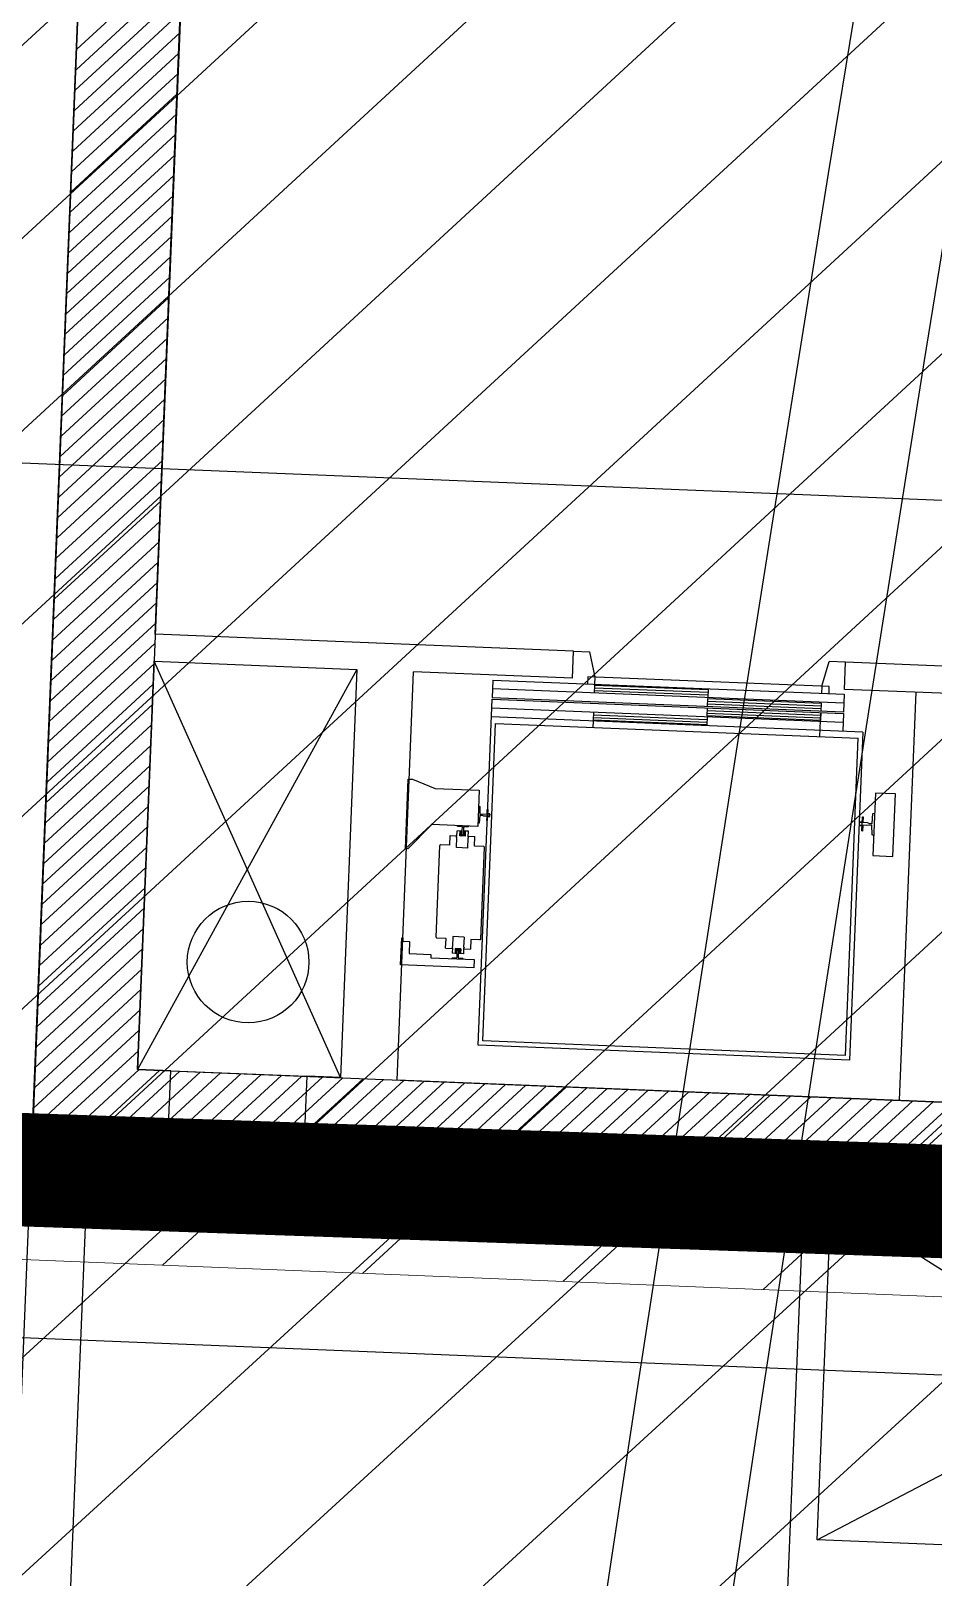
# Model space of a CAD drawing. Extents: x -678889171 to 586587, y -792238163 to 335485.
# Drawn here: x -678729276 to -678725299, y -791955414 to -791948599 of the extents above; entities that cross this region are included whole.
import ezdxf
from ezdxf.enums import TextEntityAlignment as Align

# ---------------------------------------------------------------- set-up
doc = ezdxf.new("R2010")
doc.units = 0
doc.header["$MEASUREMENT"] = 0
for name, color, linetype in [('A-FLOR-PATT', 252, 'Continuous'), ('A-SITE-PATT', 252, 'Continuous'), ('A-WALL', 252, 'Continuous')]:
    doc.layers.add(name, color=color, linetype=linetype)
for name, color, linetype, lineweight in [('BASEMENT3 LAYOUT$0$A-TABL-TEXT', 252, 'Continuous', 30), ('BASEMENT3 LAYOUT$0$HATCH1', 252, 'Continuous', 15), ('BASEMENT3 LAYOUT$0$HATCH2', 252, 'Continuous', 15)]:
    doc.layers.add(name, color=color, linetype=linetype, lineweight=lineweight)
doc.styles.add('Ground floor Towers$0$$Bas01-Rname$0$EN-SC', font='swissc.ttf')
doc.styles.add('Ground floor Towers$0$$Bas01-Rname$0$EN-SCL', font='swisscl.ttf')
doc.styles.add('Ground floor Towers$0$04-Ground Floor$0$V2-lower ground$0$LEVEL  FOR LICENSE LOWER GR$0$$LG- LEVEL$0$AR-SR', font='sarb.shx')

# ---------------------------------------------------------------- blocks, each defined once
blk = doc.blocks.new('A$C61C61320')
at = {"layer": 'BASEMENT3 LAYOUT$0$HATCH2'}
h = blk.add_hatch(dxfattribs=at)
h.set_pattern_fill('ANSI31', color=256, scale=5000, style=0)
h.set_pattern_definition([(45, (1320016.062358054, 343948.7931753235), (-441.9417382415922, 441.9417382415922), [])])
h.paths.add_polyline_path([(11086.00013759569, 20764.88754983409), (-87874.57371154218, 20764.88754983409), (-87874.57371154218, -14411.92520058152), (11086.00013759569, -14411.92520058152)])
h = blk.add_hatch(dxfattribs=at)
h.set_pattern_fill('JIS_WOOD', color=256, scale=1000, style=0)
h.set_pattern_definition([(45, (-845211.5632561638, -471074.8112416068), (-499.9999991609842, 499.9999991609843), [])])
edge = h.paths.add_edge_path()
edge.add_line((-87728.88771757309, -14436.92520058164), (11085.99286301623, -14077.61977391216))
edge.add_line((11085.9928630162, -14077.61977391216), (11086.00013759563, -61296.12011963065))
edge.add_line((11086.00013759569, -61296.12011963065), (-23868.16462742418, -60220.57708285929))
edge.add_line((-23868.16462742421, -60220.57708285929), (-23388.15647815715, -47455.2645226442))
edge.add_arc((-38984.06513334403, -44366.02445463254), 15898.9235792472, 348.7958745272753, 525.9866040010601)
edge.add_line((-54409.82303213701, -40516.12001080933), (-55179.78612954497, -49076.3717473704))
edge.add_line((-55179.78612954495, -49076.3717473704), (-87616.00626249687, -47227.09333388295))
edge.add_line((-87616.00626249681, -47227.09333388295), (-87728.88771757303, -14436.92520058164))
at = {"layer": 'BASEMENT3 LAYOUT$0$A-TABL-TEXT', "const_width": 500}
blk.add_lwpolyline([(-87874.57371154218, -14411.92520058152), (11006.35061529244, -13813.14535745487)], dxfattribs=at)
at = {"layer": 'BASEMENT3 LAYOUT$0$HATCH1'}
blk.add_lwpolyline([(-34954.57419444504, 20764.88754983409), (11086.00013759569, 20764.88754983409), (11086.00013759569, -14077.61977391367), (-34954.57419444504, -14077.61016135014), (-34954.57429169421, 20764.8875468953)], dxfattribs=at)
at = {"layer": 'BASEMENT3 LAYOUT$0$HATCH2'}
blk.add_lwpolyline([(11086.00013759569, 20764.88754983409), (-87874.57371154218, 20764.88754983409), (-87874.57371154218, -14411.92520058152), (11086.00013759569, -14411.92520058152)], close=True, dxfattribs=at)
blk = doc.blocks.new('2')
at = {"layer": 'BASEMENT3 LAYOUT$0$A-TABL-TEXT', "const_width": 500}
blk.add_lwpolyline([(28948.80462125619, 217778.7896551112), (130982.8937054502, 218396.6636916995)], dxfattribs=at)
at = {"layer": 'BASEMENT3 LAYOUT$0$HATCH1'}
blk.add_lwpolyline([(82966.28210714832, 252962.2482544654), (129006.8564391891, 252962.2482544654), (129006.8564391891, 218119.7409307177), (82966.28210714832, 218119.7505432812), (82966.28200989915, 252962.2482515266)], dxfattribs=at)
blk = doc.blocks.new('GR')
at = {"layer": 'A-FLOR-PATT'}
for p, q in [((65779.03020756126, 239726.1985141063, -2.861709224202335e-08), (65779.03020028674, 235726.1985141063, 6.677321523137793e-08)), ((65329.01595674587, 231006.2003641439), (65328.71875423907, 238776.1985141063)), ((65331.45395608855, 233355.3818902383), (65331.45395696143, 238775.3818902299)), ((65331.4539560886, 238287.6350221635), (65781.57117546184, 238737.7522415367)), ((65781.57061985761, 238775.3818902299), (65781.64405900394, 233805.3818902383)), ((65331.4539560886, 238197.8324609528), (65781.57250242447, 238647.9510072887)), ((65331.4539560886, 238108.0298997421), (65781.57382938714, 238558.1497730406)), ((65331.45395608862, 238018.2273385315), (65781.57515634979, 238468.3485387926)), ((65331.45395608859, 237928.4247773207), (65781.57648331246, 238378.5473045446)), ((65331.45395608862, 237838.6222161101), (65781.57781027512, 238288.7460702966)), ((65781.64405900394, 235726.1985141063), (65781.64405900393, 238326.1985141062)), ((65331.4539560886, 237748.8196548994), (65781.57913723777, 238198.9448360485)), ((65331.4539560886, 237659.0170936887), (65781.58046420038, 238109.1436018004)), ((65331.4539560886, 237569.214532478), (65781.58179116304, 238019.3423675524)), ((65331.45395608862, 237479.4119712673), (65781.5831181257, 237929.5411333044)), ((65331.45395608859, 237389.6094100566), (65781.58444508836, 237839.7398990563)), ((65331.45395608862, 237299.8068488459), (65781.585772051, 237749.9386648083)), ((65331.4539560886, 237210.0042876352), (65781.58709901365, 237660.1374305603)), ((65331.4539560886, 237120.2017264245), (65781.58842597628, 237570.3361963122)), ((65331.4539560886, 237030.3991652138), (65781.58975293895, 237480.5349620642)), ((65331.45395608862, 236940.5966040032), (65781.59107990157, 237390.7337278161)), ((65331.45395608859, 236850.7940427924), (65781.59240686423, 237300.932493568)), ((65331.45395608862, 236760.9914815818), (65781.59373382687, 237211.13125932)), ((65331.4539560886, 236671.1889203711), (65781.59506078952, 237121.330025072)), ((65331.4539560886, 236581.3863591604), (65781.59638775219, 237031.5287908239)), ((65331.4539560886, 236491.5837979497), (65781.59771471482, 236941.7275565759)), ((65331.45395608862, 236401.781236739), (65781.59904167747, 236851.9263223279)), ((65331.45395608859, 236311.9786755283), (65781.60036864014, 236762.1250880798)), ((65331.45395608862, 236222.1761143176), (65781.6016956028, 236672.3238538318)), ((65331.4539560886, 236132.3735531069), (65781.60302256545, 236582.5226195838)), ((65331.4539560886, 236042.5709918962), (65781.60434952812, 236492.7213853357)), ((106690.0000000001, 236455), (58315, 236455)), ((65331.45395608863, 235952.7684306855), (65781.60567649076, 236402.9201510877)), ((65331.45395608862, 235862.9658694749), (65781.6070034534, 236313.1189168397)), ((65331.45395608859, 235773.1633082641), (65781.60833041604, 236223.3176825916)), ((65331.45395608862, 235683.3607470535), (65781.6096573787, 236133.5164483435)), ((65331.4539560886, 235593.5581858428), (65781.61098434133, 236043.7152140955)), ((65331.4539560886, 235503.7556246321), (65781.612311304, 235953.9139798474)), ((65331.45395608863, 235413.9530634214), (65781.61363826666, 235864.1127455994)), ((65331.45395608862, 235324.1505022107), (65781.61496522928, 235774.3115113514)), ((65331.45395608859, 235234.347941), (65781.61629219192, 235684.5102771033)), ((67626.63674699304, 235726.1985141063), (65781.64405900393, 235726.1985141063)), ((67626.63674699304, 235606.198514307), (67626.63674692622, 235726.1985143124)), ((67626.63674692622, 235726.1985143066), (67698.66780283871, 235726.1985143066)), ((67726.63674692622, 235615.8876608582), (67698.66780283871, 235726.1985143066)), ((68726.63674692622, 235615.8876608582), (68754.60569116914, 235726.1985149193)), ((68826.6367468594, 235726.1985149193), (68754.60569116914, 235726.1985149193)), ((68826.63674692634, 235606.19851497), (68826.6367468594, 235726.1985149376)), ((69991.63674692622, 235726.1985141063), (68826.63674689287, 235726.1985141063)), ((66676.17285968013, 233806.1985141063), (65781.61744926867, 235606.1978153054)), ((66676.17285968013, 235606.1985141063), (65781.6440469371, 233806.1985141063)), ((65781.64405900393, 235606.1985141063), (66676.17285968013, 235606.1985141063)), ((65781.64405900393, 233806.1985141063), (65781.64405900393, 235606.1985141063)), ((66676.17285968013, 235606.1985141063), (66676.17285968013, 233806.1985141062)), ((66926.17285968013, 233805.3818902383), (66926.17285968013, 235606.1985141063)), ((67626.63674699304, 235606.1985141063), (66926.17285968013, 235606.1985141063)), ((68759.59642273058, 235615.8876608582), (67693.67707112186, 235615.8876608582)), ((67693.67707112186, 235615.8876608582), (67693.67707112186, 235584.4590894297)), ((67726.63674692622, 235584.4590894297), (67726.63674692622, 235615.8876608582)), ((68726.63674692622, 235615.8876608582), (68726.63674692622, 235584.4590894296)), ((68759.59642273058, 235584.4590894296), (68759.59642273058, 235615.8876608582)), ((69991.63674699304, 235606.1985141063), (68826.63674689287, 235606.1985141063)), ((69141.17285968013, 235606.1985139012), (69141.17285968013, 233806.1985141063)), ((65331.45395608862, 235144.5453797893), (65781.61761915458, 235594.7090428552)), ((67276.63674692622, 235584.4590894296), (68826.63674692634, 235584.4590894296)), ((67276.63674692622, 235584.4590894299), (67276.63674692622, 235505.8876608585)), ((68826.63674692645, 235545.173375144), (67276.63674692622, 235545.1733751439)), ((67726.63674692622, 235545.1733751439), (67726.63674692622, 235580.5305180011)), ((67726.63674692622, 235580.5305180011), (68226.63674692622, 235580.5305180011)), ((67726.63674692622, 235568.7448037154), (68226.63674692622, 235568.7448037154)), ((67726.63674692622, 235556.9590894296), (68226.63674692634, 235556.9590894296)), ((68226.63674692622, 235580.5305180011), (68226.63674692634, 235545.173375144)), ((68226.63674692622, 235505.8876608582), (68226.63674692634, 235541.2448037154)), ((68226.63674692634, 235541.2448037154), (68726.6367469261, 235541.2448037154)), ((68726.6367469261, 235541.2448037154), (68726.6367469261, 235505.8876608582)), ((68826.63674692634, 235584.4590894296), (68826.63674692645, 235545.173375144)), ((68826.63674692645, 235545.173375144), (68826.63674692634, 235505.8876608582)), ((65331.4539560886, 235054.7428185786), (65781.61894611723, 235504.9078086072)), ((68826.63674692634, 235505.8876608582), (67276.63674692622, 235505.8876608582)), ((67276.63674692622, 235499.9781345379), (68826.63674692634, 235499.9781345379)), ((67276.63674692331, 233974.2638488232), (67276.63674692622, 235499.9781345381)), ((68226.63674692622, 235529.4590894296), (68726.63674692622, 235529.4590894296)), ((68226.63674692622, 235517.6733751439), (68726.6367469261, 235517.673375144)), ((68226.63674692622, 235464.6209916807), (68226.63674692634, 235499.9781345379)), ((68226.63674692622, 235488.1924202521), (68726.63674692622, 235488.1924202521)), ((68226.63674692622, 235476.4067059664), (68726.6367469261, 235476.4067059665)), ((68726.63674692622, 235393.9067059665), (68726.63674692622, 235499.9781345379)), ((68726.63674692622, 235499.9781345379), (68726.6367469261, 235464.6209916807)), ((68826.63674692634, 235499.9781345379), (68826.63674692634, 235421.4067059665)), ((65331.4539560886, 234964.9402573679), (65781.6202730799, 235415.1065743592)), ((68826.63674692634, 235460.6924202522), (67276.63674692622, 235460.6924202522)), ((68915.92246120899, 235421.4067059665), (67276.63674692331, 235421.4067059665)), ((67726.63674692622, 235425.335277395), (67726.6367469261, 235460.6924202521)), ((67726.6367469261, 235448.9067059665), (68226.63674692622, 235448.9067059665)), ((67726.63674692622, 235437.1209916807), (68226.63674692622, 235437.1209916807)), ((68226.63674692622, 235425.335277395), (67726.63674692622, 235425.335277395)), ((67726.6367469261, 235393.9067059665), (67726.63674692622, 235421.4067059665)), ((68726.6367469261, 235464.6209916807), (68226.63674692622, 235464.6209916807)), ((68226.63674692622, 235460.6924202521), (68226.63674692622, 235425.335277395)), ((68915.92246120899, 235421.4067059665), (68915.92246120899, 233974.2638488233)), ((67296.27960406615, 235393.9067059664), (68896.27960406615, 235393.9067059665)), ((67296.27960406615, 233993.9067059661), (67296.27960406615, 235393.9067059664)), ((68896.27960406615, 233993.9067059661), (68896.27960406615, 235393.9067059665)), ((65331.45395608863, 234875.1376961572), (65781.6216000425, 235325.3053401111)), ((65331.45395608862, 234785.3351349466), (65781.62292700516, 235235.5041058631)), ((65331.45395608859, 234695.5325737358), (65781.62425396782, 235145.7028716151)), ((66921.19082886724, 234826.0167609334), (66921.19082886724, 235133.0352442064)), ((66921.19082886724, 235133.0352442064), (66940.22597483009, 235133.0352442064)), ((66940.22597483009, 235133.0352442064), (67041.54207431023, 235096.1930262136)), ((69070.31531835183, 235154.4800769346), (68981.52960406615, 235154.4800769346)), ((68981.52960406615, 235154.4800769346), (68981.52960406615, 234879.4800769346)), ((69070.31531835183, 234879.4800769346), (69070.31531835183, 235154.4800769346)), ((67041.54207431023, 235096.1930262136), (67236.19179270543, 235096.1930262137)), ((67236.19179270543, 235096.1930262137), (67236.19179270543, 234937.1574518782)), ((68972.10103263763, 235020.9086483632), (68974.45817549467, 235064.1229340775)), ((68974.45817549467, 235064.1229340775), (68981.52960406615, 235066.0872197918)), ((65331.45395608862, 234605.7300125252), (65781.62558093049, 235055.901637367)), ((67236.19179270543, 235027.1138674772), (67241.71812540431, 235025.5787750609)), ((67241.71812540431, 235025.5787750609), (67243.56023630394, 234991.8067419008)), ((67243.56023630394, 234991.8067419008), (67254.61290170181, 234991.8067419008)), ((67254.61290170181, 234991.8067419008), (67260.75327136727, 234993.6488528004)), ((67260.75327136727, 234993.6488528004), (67286.54282396215, 234993.6488528005)), ((67275.1831400811, 235013.29803573), (67277.33226946402, 235013.2980357299)), ((67275.1831400811, 234994.5699082503), (67275.1831400811, 235013.29803573)), ((67287.46387941203, 234994.5699082503), (67275.1831400811, 234994.5699082503)), ((67277.33226946402, 235013.2980357299), (67277.33226946402, 234964.1750784062)), ((67286.54282396215, 234993.6488528005), (67286.54282396215, 234983.8242613357)), ((67287.46387941203, 234982.9032058858), (67287.46387941203, 234994.5699082503)), ((68931.63674692331, 235024.4443626489), (68915.92246120899, 235024.4443626489)), ((68915.92246120899, 235009.5157912204), (68931.63674692331, 235009.5157912204)), ((68917.10103263751, 235010.6943626489), (68917.10103263763, 235023.2657912204)), ((68917.10103263763, 235023.2657912204), (68950.10103263763, 235023.2657912204)), ((68950.10103263763, 235010.6943626489), (68917.10103263751, 235010.6943626489)), ((68928.88674692331, 234985.5515055061), (68928.88674692331, 235048.4086483633)), ((68928.88674692331, 235048.4086483633), (68931.63674692331, 235048.4086483632)), ((68931.63674692331, 235048.4086483632), (68931.63674692331, 235024.4443626489)), ((68931.63674692331, 235009.5157912204), (68931.63674692331, 234985.551505506)), ((68950.10103263763, 235023.2657912204), (68957.95817549467, 235020.9086483631)), ((68957.95817549467, 235013.051505506), (68950.10103263763, 235010.6943626489)), ((68957.95817549467, 235020.9086483631), (68972.10103263763, 235020.9086483632)), ((68972.10103263751, 235013.051505506), (68957.95817549467, 235013.051505506)), ((68974.45817549467, 234969.8372197918), (68972.10103263751, 235013.051505506)), ((65331.4539560886, 234515.9274513145), (65781.62690789314, 234966.100403119)), ((67033.55959374514, 234937.1574518782), (66931.62945729854, 234826.0167609333)), ((67236.19179270543, 234937.1574518782), (67033.55959374514, 234937.1574518782)), ((67147.4634510395, 234933.4732300789), (67145.92835862316, 234937.1574518782)), ((67168.80123562702, 234932.0916469042), (67147.4634510395, 234933.4732300789)), ((67168.80123562702, 234917.1398467688), (67168.80123562702, 234932.0916469042)), ((67194.74429746355, 234933.4732300789), (67173.40651287603, 234932.0916469042)), ((67173.40651287603, 234932.0916469042), (67173.40651287614, 234917.1398467688)), ((67196.27938987988, 234937.1574518782), (67194.74429746355, 234933.4732300789)), ((67241.71812540431, 234951.8943390753), (67236.19179270543, 234950.3592466589)), ((67243.56023630394, 234985.6663722354), (67241.71812540431, 234951.8943390753)), ((67254.61290170181, 234985.6663722353), (67243.56023630394, 234985.6663722354)), ((67260.75327136727, 234983.8242613358), (67254.61290170181, 234985.6663722353)), ((67286.54282396215, 234983.8242613357), (67260.75327136727, 234983.8242613358)), ((67275.1831400811, 234964.1750784062), (67275.1831400811, 234982.9032058858)), ((67275.1831400811, 234982.9032058858), (67287.46387941203, 234982.9032058858)), ((67277.33226946402, 234964.1750784062), (67275.1831400811, 234964.1750784062)), ((68931.63674692331, 234985.551505506), (68928.88674692331, 234985.5515055061)), ((68981.52960406615, 234967.8729340775), (68974.45817549467, 234969.8372197918)), ((65331.4539560886, 234426.1248901038), (65781.62823485577, 234876.2991688709)), ((67116.45458422891, 234892.3327533203), (67146.54239558974, 234892.3327533203)), ((67116.45458422891, 234849.3501656621), (67116.45458422891, 234892.3327533203)), ((67145.00730317329, 234884.227465362), (67145.00730317329, 234889.1397610943)), ((67146.54239558974, 234889.1397610943), (67145.00730317329, 234889.1397610943)), ((67146.54239558974, 234884.2274653619), (67145.00730317329, 234884.227465362)), ((67163.73543065296, 234913.7012397561), (67146.54239558974, 234913.7012397562)), ((67146.54239558974, 234889.1397610943), (67146.54239558974, 234913.7012397562)), ((67146.54239558974, 234840.0168037706), (67146.54239558974, 234884.2274653619)), ((67158.82313492066, 234892.209945927), (67158.82313492055, 234913.7012397561)), ((67183.3846135825, 234892.209945927), (67158.82313492066, 234892.209945927)), ((67163.73543065296, 234892.209945927), (67163.73543065296, 234913.7012397561)), ((67164.65648610271, 234892.3763140782), (67166.77575109525, 234895.4029381531)), ((67166.77575109525, 234895.4029381531), (67175.4319974078, 234895.4029381531)), ((67175.4021330173, 234895.4029381531), (67166.80561548575, 234895.402938153)), ((67168.34070790197, 234910.9994771034), (67168.80123562702, 234917.1398467688)), ((67168.34070790208, 234895.402938153), (67168.34070790197, 234910.9994771034)), ((67173.40651287614, 234917.1398467688), (67173.86704060096, 234910.9994771033)), ((67173.86704060096, 234910.9994771033), (67173.86704060096, 234895.4029381531)), ((67177.55126240021, 234892.3763140782), (67175.4319974078, 234895.4029381531)), ((67178.47231785009, 234892.2099459269), (67178.47231785009, 234913.7012397561)), ((67195.6653529133, 234913.7012397562), (67178.47231785009, 234913.7012397561)), ((67183.3846135825, 234892.209945927), (67183.3846135825, 234913.7012397561)), ((67195.66535291342, 234889.1397610942), (67195.6653529133, 234913.7012397562)), ((67195.6653529133, 234892.3327533203), (67225.75316427414, 234892.3327533203)), ((67195.66535291342, 234889.1397610942), (67197.20044532964, 234889.1397610943)), ((67195.6653529133, 234840.0168037706), (67195.66535291342, 234884.2274653619)), ((67195.66535291342, 234884.2274653619), (67197.20044532976, 234884.2274653619)), ((67197.20044532976, 234884.2274653619), (67197.20044532964, 234889.1397610943)), ((67225.75316427414, 234849.3501656621), (67225.75316427414, 234892.3327533203)), ((68981.52960406615, 234879.4800769346), (69070.31531835183, 234879.4800769346)), ((65331.45395608863, 234336.3223288931), (65781.62956181844, 234786.4979346229)), ((66931.62945729854, 234826.0167609333), (66921.19082886724, 234826.0167609334)), ((67072.85795960423, 234441.015582909), (67072.85795960411, 234846.2799808294)), ((67116.45458422891, 234849.3501656621), (67075.92814443678, 234849.3501656621)), ((67195.6653529133, 234840.0168037706), (67146.54239558974, 234840.0168037706)), ((67266.27960406615, 234849.3501656621), (67225.75316427414, 234849.3501656621)), ((67269.34978889894, 234441.0155829089), (67269.34978889894, 234846.2799808294)), ((65331.45395608862, 234246.5197676824), (65781.63088878106, 234696.6967003748)), ((65331.45395608862, 234156.7172064717), (65781.63221574372, 234606.8954661268)), ((65331.45395608862, 234066.914645261), (65781.63354270639, 234517.0942318788)), ((67146.54239558974, 234447.2787599677), (67146.54239558974, 234403.0680983764)), ((67195.66535291342, 234447.2787599677), (67146.54239558974, 234447.2787599677)), ((67195.66535291342, 234447.2787599677), (67195.66535291342, 234403.0680983763)), ((65331.4539560886, 233977.1120840503), (65781.63486966904, 234427.2929976307)), ((66921.19082886724, 234313.2958938673), (66921.19082886724, 234433.0331023437)), ((66921.19082886724, 234433.0331023437), (66926.10312459966, 234433.0331023438)), ((66926.10312459966, 234433.0331023438), (66926.10312459966, 234417.6821781801)), ((66926.10312459966, 234417.6821781801), (66956.80497292696, 234417.6821781801)), ((66956.80497292696, 234417.6821781801), (66956.80497292684, 234364.8749990572)), ((67116.45458422891, 234437.9453980762), (67075.9281444369, 234437.9453980762)), ((67116.45458422891, 234394.9628104179), (67116.45458422891, 234437.9453980762)), ((67116.45458422891, 234394.9628104179), (67146.54239558963, 234394.9628104179)), ((67145.00730317329, 234403.0680983763), (67145.00730317329, 234398.1558026439)), ((67146.54239558974, 234403.0680983764), (67145.00730317329, 234403.0680983763)), ((67146.54239558974, 234398.155802644), (67145.00730317329, 234398.1558026439)), ((67146.54239558974, 234398.155802644), (67146.54239558963, 234373.5943239821)), ((67183.3846135825, 234395.0856178112), (67158.82313492066, 234395.0856178112)), ((67158.82313492066, 234395.0856178112), (67158.82313492066, 234373.594323982)), ((67163.73543065296, 234395.0856178112), (67163.73543065296, 234373.5943239821)), ((67164.65648610283, 234394.91924966), (67166.77575109537, 234391.8926255851)), ((67166.77575109537, 234391.8926255851), (67175.4319974078, 234391.8926255852)), ((67175.40213301741, 234391.8926255852), (67166.80561548575, 234391.8926255852)), ((67168.34070790208, 234376.2960866349), (67168.34070790208, 234391.8926255852)), ((67168.80123562702, 234370.1557169695), (67168.34070790208, 234376.2960866349)), ((67173.86704060096, 234376.2960866349), (67173.40651287614, 234370.1557169695)), ((67173.86704060108, 234391.8926255853), (67173.86704060096, 234376.2960866349)), ((67177.55126240021, 234394.91924966), (67175.4319974078, 234391.8926255852)), ((67178.47231785009, 234395.0856178112), (67178.47231785009, 234373.5943239822)), ((67183.3846135825, 234395.0856178112), (67183.3846135825, 234373.5943239822)), ((67195.66535291342, 234403.0680983763), (67197.20044532976, 234403.0680983763)), ((67195.66535291342, 234398.155802644), (67197.20044532976, 234398.155802644)), ((67195.66535291342, 234398.155802644), (67195.66535291342, 234373.594323982)), ((67195.6653529133, 234394.9628104179), (67225.75316427414, 234394.9628104179)), ((67197.20044532976, 234403.0680983763), (67197.20044532976, 234398.155802644)), ((67225.75316427414, 234437.9453980761), (67225.75316427414, 234394.9628104179)), ((67266.27960406615, 234437.9453980761), (67225.75316427414, 234437.9453980761)), ((65331.45395608863, 233887.3095228396), (65781.63619663168, 234337.4917633827)), ((67244.17427327052, 234313.2958938673), (66921.19082886724, 234313.2958938673)), ((66956.80497292684, 234364.8749990572), (67052.5947397081, 234364.8749990572)), ((67052.5947397081, 234364.8749990572), (67052.5947397081, 234350.1381118601)), ((67052.5947397081, 234350.1381118601), (67244.17427327052, 234350.1381118601)), ((67145.92835862316, 234350.1381118601), (67147.4634510395, 234353.8223336593)), ((67163.73543065296, 234373.5943239821), (67146.54239558963, 234373.5943239821)), ((67147.4634510395, 234353.8223336593), (67168.80123562702, 234355.2039168341)), ((67163.73543065296, 234373.5943239821), (67158.82313492066, 234373.594323982)), ((67168.80123562702, 234355.2039168341), (67168.80123562702, 234370.1557169695)), ((67173.40651287614, 234370.1557169695), (67173.40651287614, 234355.2039168341)), ((67173.40651287614, 234355.2039168341), (67194.74429746355, 234353.8223336594)), ((67195.66535291342, 234373.594323982), (67178.47231785009, 234373.5943239822)), ((67194.74429746355, 234353.8223336594), (67196.27938987988, 234350.1381118601)), ((67244.17427327052, 234350.1381118601), (67244.17427327052, 234313.2958938673)), ((65331.45395608863, 233797.5069616289), (65781.63752359434, 234247.6905291346)), ((65331.45395608862, 233707.7044004183), (65781.63885055699, 234157.8892948866)), ((65331.45395608862, 233617.9018392076), (65781.64017751963, 234068.0880606386)), ((65331.45395608862, 233528.0992779969), (65781.64150448226, 233978.2868263905)), ((68915.92246120899, 233974.2638488233), (67276.63674692331, 233974.2638488232)), ((68896.27960406615, 233993.9067059661), (67296.27960406615, 233993.9067059661)), ((65331.4539560886, 233438.2967167862), (65781.64283144491, 233888.4855921425)), ((65338.34169075143, 233355.3818902383), (65788.34169075146, 233805.3818902383)), ((65428.14425196211, 233355.3818902383), (65878.14425196213, 233805.3818902383)), ((65517.94681317279, 233355.3818902383), (65967.94681317282, 233805.3818902383)), ((65607.7493743835, 233355.3818902383), (66057.74937438352, 233805.3818902383)), ((65697.5519355942, 233355.3818902383), (66147.5519355942, 233805.3818902383)), ((65927.44580695976, 233806.1985141063), (65781.64405900393, 233806.1985141063)), ((65781.64405900394, 233805.3818902383), (77386.17222082234, 233805.3818902383)), ((65787.35449680488, 233355.3818902383), (66237.35449680491, 233805.3818902383)), ((65877.15705801558, 233355.3818902383), (66327.15705801561, 233805.3818902383)), ((65927.44580695963, 233356.1985141063), (65927.44580695976, 233806.1985141063)), ((65927.44580695976, 233806.1985141063), (66527.44580695954, 233806.1985141063)), ((65927.44580695976, 233806.1985141062), (66527.44580695953, 233806.1985141063)), ((65927.44580695963, 233356.1985141065), (65927.44580695976, 233806.1985141062)), ((65966.95961922625, 233355.3818902383), (66416.95961922628, 233805.3818902383)), ((66056.76218043694, 233355.3818902383), (66506.76218043697, 233805.3818902383)), ((66146.56474164764, 233355.3818902383), (66596.56474164767, 233805.3818902383)), ((66236.36730285834, 233355.3818902383), (66686.36730285834, 233805.3818902383)), ((66326.16986406903, 233355.3818902383), (66776.16986406903, 233805.3818902383)), ((66415.97242527973, 233355.3818902383), (66865.97242527976, 233805.3818902383)), ((66505.7749864904, 233355.3818902383), (66955.77498649043, 233805.3818902383)), ((66676.17285968013, 233806.1985141063), (66527.44580695953, 233806.1985141063)), ((66527.44580695953, 233806.1985141063), (66527.44580695986, 233356.1985141062)), ((66527.44580695953, 233806.1985141063), (66527.44580695954, 233356.1985141063)), ((66595.57754770109, 233355.3818902383), (67045.57754770112, 233805.3818902383)), ((66685.38010891179, 233355.3818902383), (67135.38010891182, 233805.3818902383)), ((66775.18267012249, 233355.3818902383), (67225.18267012249, 233805.3818902383)), ((66864.98523133318, 233355.3818902383), (67314.98523133318, 233805.3818902383)), ((76236.17285968013, 233805.3818902383), (66926.17285968013, 233805.3818902383)), ((66954.78779254388, 233355.3818902383), (67404.78779254388, 233805.3818902383)), ((67044.59035375455, 233355.3818902383), (67494.59035375458, 233805.3818902383)), ((67134.39291496524, 233355.3818902383), (67584.39291496527, 233805.3818902383)), ((67224.19547617594, 233355.3818902383), (67674.19547617594, 233805.3818902383)), ((67313.99803738664, 233355.3818902383), (67763.99803738664, 233805.3818902383)), ((67403.80059859733, 233355.3818902383), (67853.80059859733, 233805.3818902383)), ((67493.60315980803, 233355.3818902383), (67943.60315980803, 233805.3818902383)), ((67583.4057210187, 233355.3818902383), (68033.40572101873, 233805.3818902383)), ((67673.20828222939, 233355.3818902383), (68123.20828222942, 233805.3818902383)), ((67763.01084344009, 233355.3818902383), (68213.01084344009, 233805.3818902383)), ((67852.81340465079, 233355.3818902383), (68302.81340465082, 233805.3818902383)), ((67942.61596586148, 233355.3818902383), (68392.61596586148, 233805.3818902383)), ((68032.41852707218, 233355.3818902383), (68482.41852707218, 233805.3818902383)), ((68122.22108828285, 233355.3818902383), (68572.22108828291, 233805.3818902383)), ((68212.02364949354, 233355.3818902383), (68662.02364949357, 233805.3818902383)), ((68301.82621070424, 233355.3818902383), (68751.82621070424, 233805.3818902383)), ((68391.62877191494, 233355.3818902383), (68841.62877191494, 233805.3818902383)), ((68481.43133312563, 233355.3818902383), (68931.43133312563, 233805.3818902383)), ((68571.23389433633, 233355.3818902383), (69021.23389433633, 233805.3818902383)), ((68661.036455547, 233355.3818902383), (69111.03645554703, 233805.3818902383)), ((68750.83901675769, 233355.3818902383), (69200.83901675772, 233805.3818902383)), ((68840.64157796839, 233355.3818902383), (69290.64157796839, 233805.3818902383)), ((68930.44413917909, 233355.3818902383), (69380.44413917909, 233805.3818902383)), ((69020.24670038978, 233355.3818902383), (69470.24670038978, 233805.3818902383)), ((69110.04926160048, 233355.3818902383), (69560.04926160048, 233805.3818902383)), ((69199.85182281115, 233355.3818902383), (69649.85182281118, 233805.3818902383)), ((69289.65438402184, 233355.3818902383), (69739.65438402187, 233805.3818902383)), ((65977.44580760354, 233531.1985166887), (65927.44580760354, 233531.198517334)), ((65927.44580760354, 233531.198517334), (65927.44580631296, 233431.1985108809)), ((65977.44580760354, 233531.1985166887), (66477.44580760354, 233531.1985179793)), ((65977.44580631296, 233431.1985102356), (65977.44580760354, 233531.1985166887)), ((66527.44580760354, 233531.198517334), (66477.44580760354, 233531.1985179793)), ((66477.44580760354, 233531.1985179793), (66477.44580631296, 233431.1985115263)), ((66527.44580631296, 233431.198510881), (66527.44580760354, 233531.198517334)), ((65927.44580631296, 233431.1985108809), (65977.44580631296, 233431.1985102356)), ((65977.44580695825, 233481.1985102356), (66477.44580695825, 233481.1985115263)), ((66477.44580631296, 233431.1985115263), (65977.44580631296, 233431.1985102356)), ((66477.44580631296, 233431.1985115263), (66527.44580631296, 233431.198510881)), ((71459.13794205451, 233355.3818902383), (65331.45395608855, 233355.3818902383)), ((65927.44580695963, 233356.1985141062), (65578.81703848083, 233356.1985141062)), ((65578.81703848083, 233356.1985141062), (65579.01595674574, 231006.2003641438)), ((66527.44580695954, 233356.1985141063), (65927.44580695963, 233356.1985141065)), ((68738.86188716588, 233356.1985141063), (66527.44580695986, 233356.1985141063)), ((68738.86188716588, 231562.4640651084), (68738.86188716588, 233356.1985141063)), ((68858.86188716587, 231855.2840315257), (71459.13800155086, 233356.2055235612)), ((68858.86188716588, 233356.198453443), (71458.01914124313, 233356.2055205191)), ((68858.86188716587, 233356.1985141063), (71458.84373196293, 231855.2840315256)), ((68858.86188716587, 231855.2840315257), (68858.86188716588, 233356.198453443)), ((-2250.000000000029, 232605), (106690.0000000001, 232605)), ((71458.91745302569, 231855.2840315256), (68858.86188716587, 231855.2840315257))]:
    blk.add_line(p, q, dxfattribs=at)
blk.add_circle((66249.08277402222, 234298.3862400093), 268.0075560371624, dxfattribs=at)
for centre, radius, start, end in [((687279.656740699, 163488.6097753342), 632022.5456272444, 169.8809308091749, 188.016783999427), ((687279.656740699, 163488.6097753342), 623072.5456272444, 169.8809308091749, 188.016783999427), ((687377.2148750997, 163494.3993246956), 622619.9563395467, 169.8833632136182, 188.0029312343603), ((687457.6315433225, 163499.1463224945), 615150.2507543761, 171.0710527946992, 188.0887984813754), ((67165.11701382765, 234894.7889011865), 2.456147866184668, 235.7711336722542, 259.1930771251827), ((67177.0907346754, 234894.7889011865), 2.456147866184668, 280.8069228748173, 304.2288663277458), ((67178.01179012515, 234893.8678457366), 1.228073933092334, 276.7773920196178, 292.0243128368674), ((67075.9281444369, 234846.2799808294), 3.070184832730834, 90, 180), ((67266.27960406615, 234846.2799808294), 3.070184832730834, 0, 90), ((67075.9281444369, 234441.0155829088), 3.070184832730834, 180, 270), ((67165.11701382777, 234392.5066625517), 2.456147866184668, 100.8069228748173, 124.2288663277458), ((67177.0907346754, 234392.5066625518), 2.456147866184668, 55.77113367225417, 79.19307712518271), ((67178.01179012527, 234393.4277180016), 1.228073933092334, 67.97568716313258, 83.2226079872025), ((67266.27960406627, 234441.0155829088), 3.070184832730834, 270, 0)]:
    blk.add_arc(centre, radius, start, end, dxfattribs=at)
at = {"layer": 'A-FLOR-PATT', "style": 'Ground floor Towers$0$04-Ground Floor$0$V2-lower ground$0$LEVEL  FOR LICENSE LOWER GR$0$$LG- LEVEL$0$AR-SR', "flags": 12}
for tag, p in [('L', (30296.07288644527, 72859.53473235783)), ('P', (30237.50458115668, 72203.99769414036))]:
    blk.add_attdef(tag, text='', height=500, dxfattribs=at).set_placement(p, align=Align.RIGHT)
at = {"layer": 'A-FLOR-PATT'}
for tag, p, height, style in [('N', (85492.25876324323, 56633.4995742733), 250, 'Ground floor Towers$0$$Bas01-Rname$0$EN-SC'), ('N', (89389.48149106537, 56633.4995742733), 250, 'Ground floor Towers$0$$Bas01-Rname$0$EN-SC'), ('N', (94597.61363499537, 56633.4995742733), 250, 'Ground floor Towers$0$$Bas01-Rname$0$EN-SC'), ('AN', (85922.66280553787, 56313.08159666645), 200, 'Ground floor Towers$0$$Bas01-Rname$0$EN-SCL'), ('AN', (89819.88553336001, 56313.08159666645), 200, 'Ground floor Towers$0$$Bas01-Rname$0$EN-SCL'), ('AN', (95028.01767729002, 56313.08159666645), 200, 'Ground floor Towers$0$$Bas01-Rname$0$EN-SCL'), ('SN', (85299.47460008037, 56025.08594095582), 200, 'Ground floor Towers$0$$Bas01-Rname$0$EN-SCL'), ('SN', (89196.69732790251, 56025.08594095582), 200, 'Ground floor Towers$0$$Bas01-Rname$0$EN-SCL'), ('SN', (94404.82947183252, 56025.08594095582), 200, 'Ground floor Towers$0$$Bas01-Rname$0$EN-SCL'), ('F', (85927.04975899268, 56008.67972904726), 200, 'Ground floor Towers$0$$Bas01-Rname$0$EN-SCL'), ('F', (89824.27248681482, 56008.67972904726), 200, 'Ground floor Towers$0$$Bas01-Rname$0$EN-SCL'), ('F', (95032.40463074483, 56008.67972904726), 200, 'Ground floor Towers$0$$Bas01-Rname$0$EN-SCL')]:
    blk.add_attdef(tag, p, '', height=height, dxfattribs=dict(at, style=style))
at = {"layer": 'A-FLOR-PATT', "style": 'Ground floor Towers$0$$Bas01-Rname$0$EN-SCL', "width": 0.8}
for p in [(85305.16036184286, 56295.1433535593), (89202.383089665, 56295.1433535593), (94410.51523359501, 56295.1433535593)]:
    blk.add_attdef('FN', p, '', height=250, dxfattribs=at)

msp = doc.modelspace()

# ---------------------------------------------------------------- block references
at = {"layer": 'A-SITE-PATT', "rotation": 357.6731745000001}
for name, p in [('A$C61C61320', (-678706236.4347705, -791940527.995869, -212772)), ('2', (-678833487.1858103, -792167746.3685482, -212772))]:
    msp.add_blockref(name, p, dxfattribs=at)

# ---------------------------------------------------------------- next in the draw order: block references
at = {"layer": 'A-WALL', "rotation": 357.6731745000001}
msp.add_blockref('GR', (-678804025.0995113, -792184118.4910543, -212772), dxfattribs=at)

doc.saveas('drawing.dxf')
